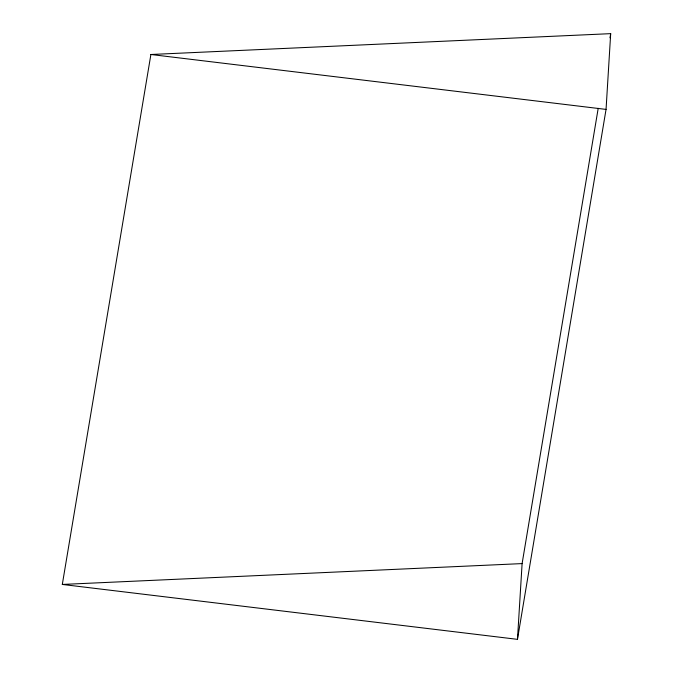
<?xml version="1.0" encoding="UTF-8"?>
<svg xmlns="http://www.w3.org/2000/svg" width="673" height="673" viewBox="0 0 673 673"><rect width="100%" height="100%" fill="white"/><g stroke="black" fill="none" stroke-linecap="round" stroke-linejoin="round"><path stroke-width="1.01" d="M517.47 639.35L606.053 109.405L610.689 33.65L150.895 54.496L62.311 584.442L517.47 639.35L522.105 563.595L598.204 108.319M609.99 37.797L610.689 33.65M62.311 584.442L522.105 563.595M150.895 54.496L606.053 109.405"/></g></svg>
